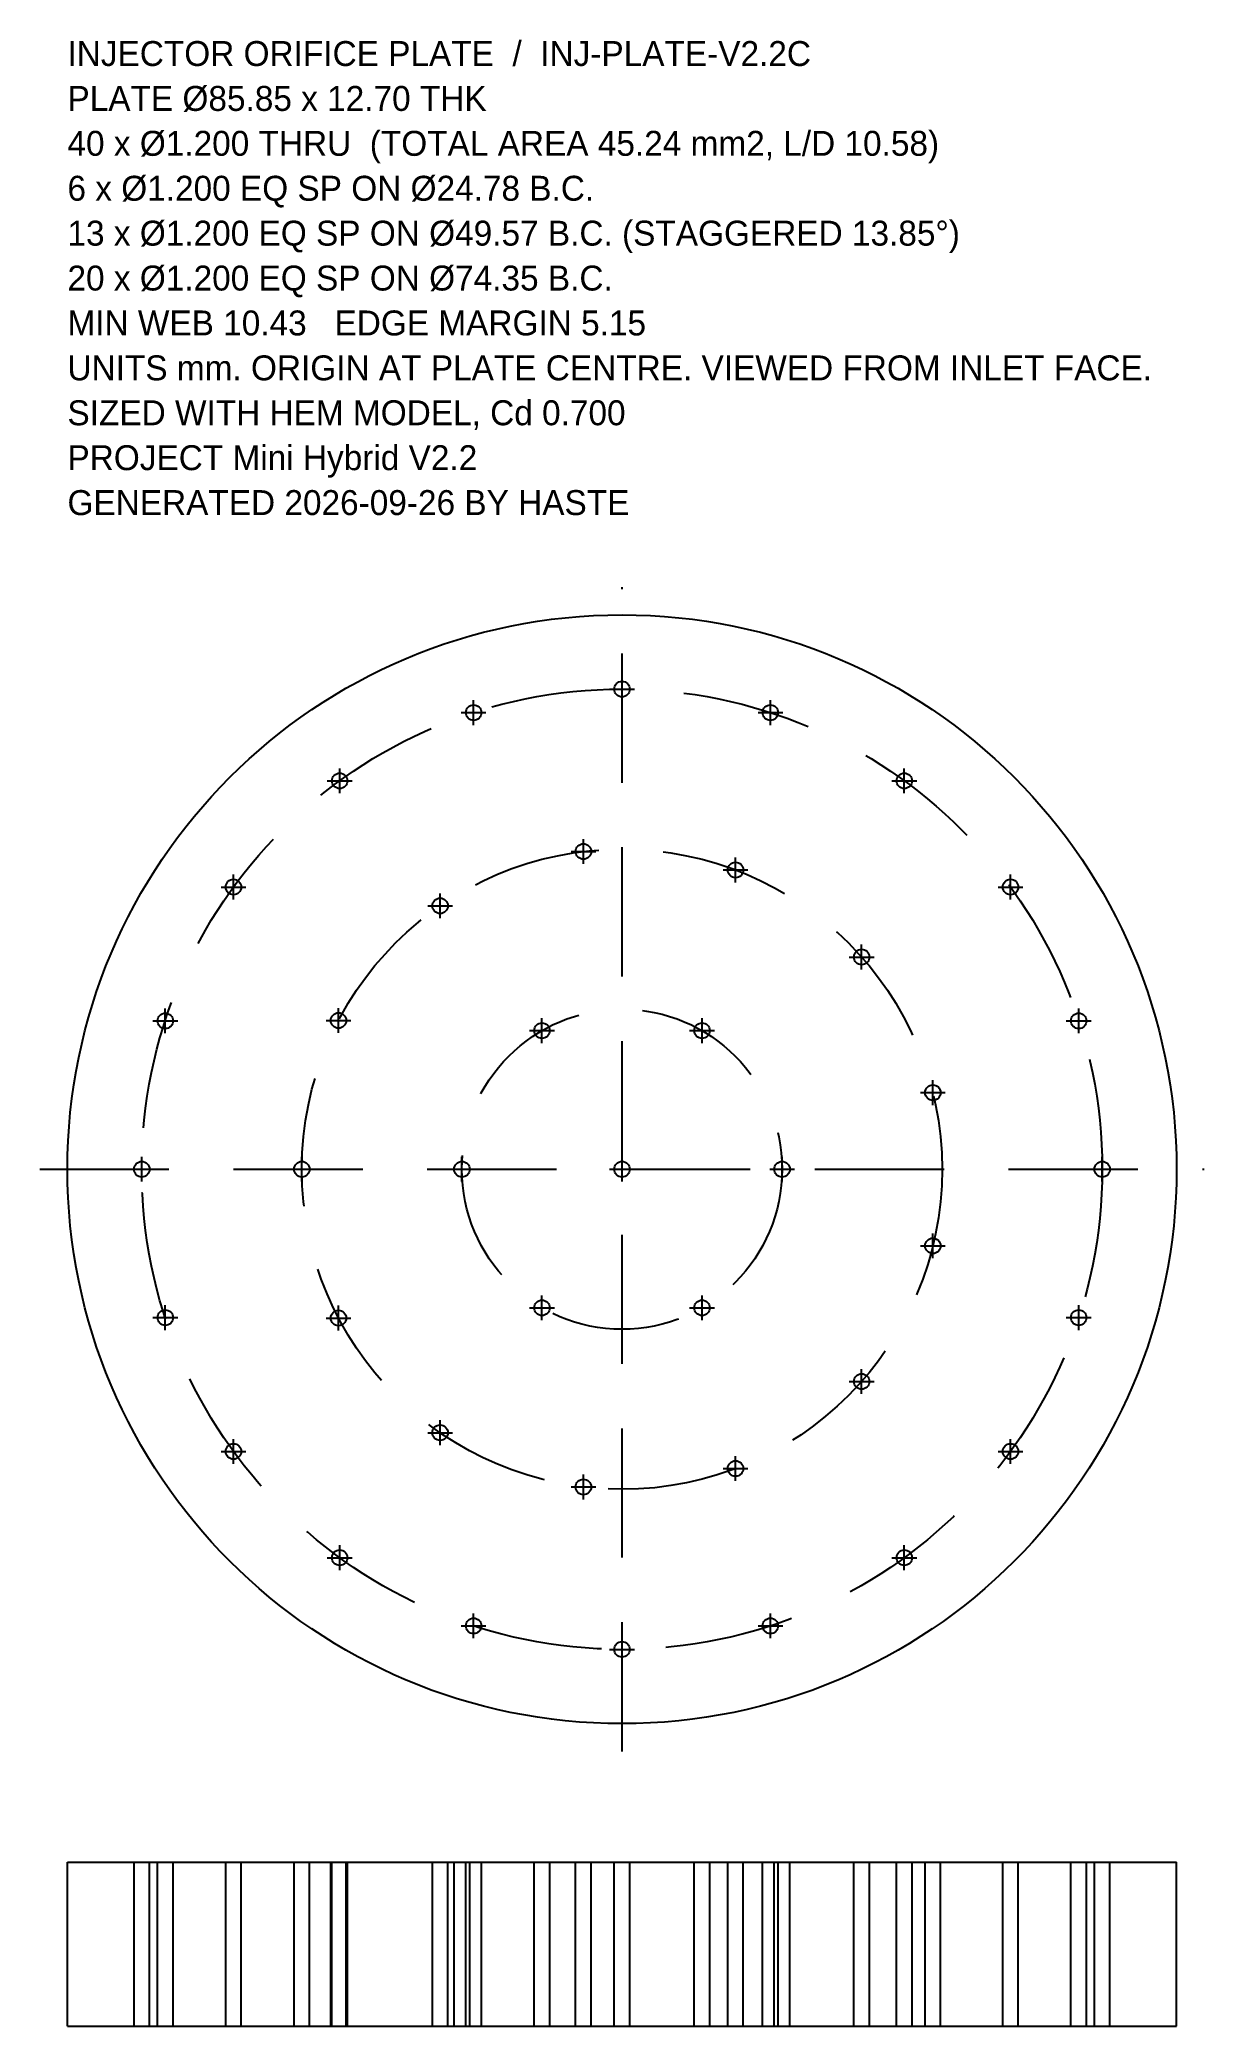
# Model space of a CAD drawing. Header units: millimetres. Extents: x -45 to 45, y -66 to 87.
import ezdxf

# ---------------------------------------------------------------- set-up
doc = ezdxf.new("R2010")
doc.units = ezdxf.units.MM
doc.linetypes.add('DASHED', pattern=[15, 10, -5])
for name, color, linetype in [('ANNOTATION', 3, 'CONTINUOUS'), ('CENTRELINES', 4, 'DASHED'), ('HOLE_CENTRES', 1, 'CONTINUOUS'), ('HOLES', 1, 'CONTINUOUS'), ('PLATE_OUTLINE', 7, 'CONTINUOUS'), ('SECTION', 8, 'CONTINUOUS')]:
    doc.layers.add(name, color=color, linetype=linetype)

msp = doc.modelspace()

# ---------------------------------------------------------------- linework, layer by layer
at = {"layer": 'CENTRELINES'}
for p, q in [((0, -45.0723), (0, 45.0723)), ((-0.96, 37.17488), (0.96, 37.17488)), ((0, 36.21488), (0, 38.13488)), ((-11.48767, 34.395412), (-11.48767, 36.315412)), ((11.48767, 34.395412), (11.48767, 36.315412)), ((-12.44767, 35.355412), (-10.52767, 35.355412)), ((10.52767, 35.355412), (12.44767, 35.355412)), ((-21.850846, 29.11511), (-21.850846, 31.03511)), ((21.850846, 29.11511), (21.850846, 31.03511)), ((-22.810846, 30.07511), (-20.890846, 30.07511)), ((20.890846, 30.07511), (22.810846, 30.07511)), ((-2.987291, 23.642556), (-2.987291, 25.562556)), ((-3.947291, 24.602556), (-2.027291, 24.602556)), ((7.828263, 23.172744), (9.748263, 23.172744)), ((8.788263, 22.212744), (8.788263, 24.132744)), ((-31.03511, 21.850846), (-29.11511, 21.850846)), ((-30.07511, 20.890846), (-30.07511, 22.810846)), ((29.11511, 21.850846), (31.03511, 21.850846)), ((30.07511, 20.890846), (30.07511, 22.810846)), ((-15.038493, 20.396218), (-13.118493, 20.396218)), ((-14.078493, 19.436218), (-14.078493, 21.356218)), ((18.550531, 15.474337), (18.550531, 17.394337)), ((17.590531, 16.434337), (19.510531, 16.434337)), ((-35.355412, 10.52767), (-35.355412, 12.44767)), ((-21.944481, 10.557352), (-21.944481, 12.477352)), ((35.355412, 10.52767), (35.355412, 12.44767)), ((-36.315412, 11.48767), (-34.395412, 11.48767)), ((-22.904481, 11.517352), (-20.984481, 11.517352)), ((-6.195813, 9.771463), (-6.195813, 11.691463)), ((6.195813, 9.771463), (6.195813, 11.691463)), ((34.395412, 11.48767), (36.315412, 11.48767)), ((-7.155813, 10.731463), (-5.235813, 10.731463)), ((5.235813, 10.731463), (7.155813, 10.731463)), ((24.063097, 4.971021), (24.063097, 6.891021)), ((23.103097, 5.931021), (25.023097, 5.931021)), ((-45.0723, 0), (45.0723, 0)), ((-38.13488, 0), (-36.21488, 0)), ((-37.17488, -0.96), (-37.17488, 0.96)), ((-25.743253, 0), (-23.823253, 0)), ((-24.783253, -0.96), (-24.783253, 0.96)), ((-13.351627, 0), (-11.431627, 0)), ((-12.391627, -0.96), (-12.391627, 0.96)), ((-0.96, 0), (0.96, 0)), ((0, -0.96), (0, 0.96)), ((11.431627, 0), (13.351627, 0)), ((12.391627, -0.96), (12.391627, 0.96)), ((36.21488, 0), (38.13488, 0)), ((37.17488, -0.96), (37.17488, 0.96)), ((23.103097, -5.931021), (25.023097, -5.931021)), ((24.063097, -6.891021), (24.063097, -4.971021)), ((-35.355412, -12.44767), (-35.355412, -10.52767)), ((-21.944481, -12.477352), (-21.944481, -10.557352)), ((-7.155813, -10.731463), (-5.235813, -10.731463)), ((-6.195813, -11.691463), (-6.195813, -9.771463)), ((5.235813, -10.731463), (7.155813, -10.731463)), ((6.195813, -11.691463), (6.195813, -9.771463)), ((35.355412, -12.44767), (35.355412, -10.52767)), ((-36.315412, -11.48767), (-34.395412, -11.48767)), ((-22.904481, -11.517352), (-20.984481, -11.517352)), ((34.395412, -11.48767), (36.315412, -11.48767)), ((17.590531, -16.434337), (19.510531, -16.434337)), ((18.550531, -17.394337), (18.550531, -15.474337)), ((-14.078493, -21.356218), (-14.078493, -19.436218)), ((-30.07511, -22.810846), (-30.07511, -20.890846)), ((-15.038493, -20.396218), (-13.118493, -20.396218)), ((30.07511, -22.810846), (30.07511, -20.890846)), ((-31.03511, -21.850846), (-29.11511, -21.850846)), ((8.788263, -24.132744), (8.788263, -22.212744)), ((29.11511, -21.850846), (31.03511, -21.850846)), ((-3.947291, -24.602556), (-2.027291, -24.602556)), ((-2.987291, -25.562556), (-2.987291, -23.642556)), ((7.828263, -23.172744), (9.748263, -23.172744)), ((-21.850846, -31.03511), (-21.850846, -29.11511)), ((21.850846, -31.03511), (21.850846, -29.11511)), ((-22.810846, -30.07511), (-20.890846, -30.07511)), ((20.890846, -30.07511), (22.810846, -30.07511)), ((-12.44767, -35.355412), (-10.52767, -35.355412)), ((-11.48767, -36.315412), (-11.48767, -34.395412)), ((10.52767, -35.355412), (12.44767, -35.355412)), ((11.48767, -36.315412), (11.48767, -34.395412)), ((0, -38.13488), (0, -36.21488)), ((-0.96, -37.17488), (0.96, -37.17488))]:
    msp.add_line(p, q, dxfattribs=at)
for radius in [37.17488, 24.783253, 12.391627]:
    msp.add_circle((0, 0), radius, dxfattribs=at)
at = {"layer": 'HOLE_CENTRES'}
for p in [(0, 37.17488), (-11.48767, 35.355412), (11.48767, 35.355412), (-21.850846, 30.07511), (21.850846, 30.07511), (-2.987291, 24.602556), (8.788263, 23.172744), (-30.07511, 21.850846), (30.07511, 21.850846), (-14.078493, 20.396218), (18.550531, 16.434337), (-35.355412, 11.48767), (-21.944481, 11.517352), (35.355412, 11.48767), (-6.195813, 10.731463), (6.195813, 10.731463), (24.063097, 5.931021), (-37.17488, 0), (-24.783253, 0), (-12.391627, 0), (0, 0), (12.391627, 0), (37.17488, 0), (24.063097, -5.931021), (-6.195813, -10.731463), (6.195813, -10.731463), (-35.355412, -11.48767), (-21.944481, -11.517352), (35.355412, -11.48767), (18.550531, -16.434337), (-14.078493, -20.396218), (-30.07511, -21.850846), (30.07511, -21.850846), (-2.987291, -24.602556), (8.788263, -23.172744), (-21.850846, -30.07511), (21.850846, -30.07511), (-11.48767, -35.355412), (11.48767, -35.355412), (0, -37.17488)]:
    msp.add_point(p, dxfattribs=at)
at = {"layer": 'HOLES'}
for centre in [(0, 37.17488), (-11.48767, 35.355412), (11.48767, 35.355412), (-21.850846, 30.07511), (21.850846, 30.07511), (-2.987291, 24.602556), (8.788263, 23.172744), (-30.07511, 21.850846), (30.07511, 21.850846), (-14.078493, 20.396218), (18.550531, 16.434337), (-35.355412, 11.48767), (-21.944481, 11.517352), (-6.195813, 10.731463), (6.195813, 10.731463), (35.355412, 11.48767), (24.063097, 5.931021), (-37.17488, 0), (-24.783253, 0), (-12.391627, 0), (0, 0), (12.391627, 0), (37.17488, 0), (24.063097, -5.931021), (-6.195813, -10.731463), (6.195813, -10.731463), (-35.355412, -11.48767), (-21.944481, -11.517352), (35.355412, -11.48767), (18.550531, -16.434337), (-14.078493, -20.396218), (-30.07511, -21.850846), (30.07511, -21.850846), (8.788263, -23.172744), (-2.987291, -24.602556), (-21.850846, -30.07511), (21.850846, -30.07511), (-11.48767, -35.355412), (11.48767, -35.355412), (0, -37.17488)]:
    msp.add_circle(centre, 0.6, dxfattribs=at)
at = {"layer": 'PLATE_OUTLINE'}
msp.add_circle((0, 0), 42.926, dxfattribs=at)
at = {"layer": 'SECTION'}
for p, q in [((-42.926, -53.6575), (42.926, -53.6575)), ((-42.926, -66.3575), (-42.926, -53.6575)), ((-37.77488, -66.3575), (-37.77488, -53.6575)), ((-36.57488, -66.3575), (-36.57488, -53.6575)), ((-35.955412, -66.3575), (-35.955412, -53.6575)), ((-35.955412, -66.3575), (-35.955412, -53.6575)), ((-34.755412, -66.3575), (-34.755412, -53.6575)), ((-34.755412, -66.3575), (-34.755412, -53.6575)), ((-30.67511, -66.3575), (-30.67511, -53.6575)), ((-30.67511, -66.3575), (-30.67511, -53.6575)), ((-29.47511, -66.3575), (-29.47511, -53.6575)), ((-29.47511, -66.3575), (-29.47511, -53.6575)), ((-25.383253, -66.3575), (-25.383253, -53.6575)), ((-24.183253, -66.3575), (-24.183253, -53.6575)), ((-22.544481, -66.3575), (-22.544481, -53.6575)), ((-22.544481, -66.3575), (-22.544481, -53.6575)), ((-22.450846, -66.3575), (-22.450846, -53.6575)), ((-22.450846, -66.3575), (-22.450846, -53.6575)), ((-21.344481, -66.3575), (-21.344481, -53.6575)), ((-21.344481, -66.3575), (-21.344481, -53.6575)), ((-21.250846, -66.3575), (-21.250846, -53.6575)), ((-21.250846, -66.3575), (-21.250846, -53.6575)), ((-14.678493, -66.3575), (-14.678493, -53.6575)), ((-14.678493, -66.3575), (-14.678493, -53.6575)), ((-13.478493, -66.3575), (-13.478493, -53.6575)), ((-13.478493, -66.3575), (-13.478493, -53.6575)), ((-12.991627, -66.3575), (-12.991627, -53.6575)), ((-12.08767, -66.3575), (-12.08767, -53.6575)), ((-12.08767, -66.3575), (-12.08767, -53.6575)), ((-11.791627, -66.3575), (-11.791627, -53.6575)), ((-10.88767, -66.3575), (-10.88767, -53.6575)), ((-10.88767, -66.3575), (-10.88767, -53.6575)), ((-6.795813, -66.3575), (-6.795813, -53.6575)), ((-6.795813, -66.3575), (-6.795813, -53.6575)), ((-5.595813, -66.3575), (-5.595813, -53.6575)), ((-5.595813, -66.3575), (-5.595813, -53.6575)), ((-3.587291, -66.3575), (-3.587291, -53.6575)), ((-3.587291, -66.3575), (-3.587291, -53.6575)), ((-2.387291, -66.3575), (-2.387291, -53.6575)), ((-2.387291, -66.3575), (-2.387291, -53.6575)), ((-0.6, -66.3575), (-0.6, -53.6575)), ((-0.6, -66.3575), (-0.6, -53.6575)), ((-0.6, -66.3575), (-0.6, -53.6575)), ((0.6, -66.3575), (0.6, -53.6575)), ((0.6, -66.3575), (0.6, -53.6575)), ((0.6, -66.3575), (0.6, -53.6575)), ((5.595813, -66.3575), (5.595813, -53.6575)), ((5.595813, -66.3575), (5.595813, -53.6575)), ((6.795813, -66.3575), (6.795813, -53.6575)), ((6.795813, -66.3575), (6.795813, -53.6575)), ((8.188263, -66.3575), (8.188263, -53.6575)), ((8.188263, -66.3575), (8.188263, -53.6575)), ((9.388263, -66.3575), (9.388263, -53.6575)), ((9.388263, -66.3575), (9.388263, -53.6575)), ((10.88767, -66.3575), (10.88767, -53.6575)), ((10.88767, -66.3575), (10.88767, -53.6575)), ((11.791627, -66.3575), (11.791627, -53.6575)), ((12.08767, -66.3575), (12.08767, -53.6575)), ((12.08767, -66.3575), (12.08767, -53.6575)), ((12.991627, -66.3575), (12.991627, -53.6575)), ((17.950531, -66.3575), (17.950531, -53.6575)), ((17.950531, -66.3575), (17.950531, -53.6575)), ((19.150531, -66.3575), (19.150531, -53.6575)), ((19.150531, -66.3575), (19.150531, -53.6575)), ((21.250846, -66.3575), (21.250846, -53.6575)), ((21.250846, -66.3575), (21.250846, -53.6575)), ((22.450846, -66.3575), (22.450846, -53.6575)), ((22.450846, -66.3575), (22.450846, -53.6575)), ((23.463097, -66.3575), (23.463097, -53.6575)), ((23.463097, -66.3575), (23.463097, -53.6575)), ((24.663097, -66.3575), (24.663097, -53.6575)), ((24.663097, -66.3575), (24.663097, -53.6575)), ((29.47511, -66.3575), (29.47511, -53.6575)), ((29.47511, -66.3575), (29.47511, -53.6575)), ((30.67511, -66.3575), (30.67511, -53.6575)), ((30.67511, -66.3575), (30.67511, -53.6575)), ((34.755412, -66.3575), (34.755412, -53.6575)), ((34.755412, -66.3575), (34.755412, -53.6575)), ((35.955412, -66.3575), (35.955412, -53.6575)), ((35.955412, -66.3575), (35.955412, -53.6575)), ((36.57488, -66.3575), (36.57488, -53.6575)), ((37.77488, -66.3575), (37.77488, -53.6575)), ((42.926, -66.3575), (42.926, -53.6575)), ((-42.926, -66.3575), (42.926, -66.3575))]:
    msp.add_line(p, q, dxfattribs=at)

# ---------------------------------------------------------------- texts
at = {"layer": 'ANNOTATION'}
for s, p in [('INJECTOR ORIFICE PLATE  /  INJ-PLATE-V2.2C', (-42.926, 85.42274)), ('PLATE %%c85.85 x 12.70 THK', (-42.926, 81.945734)), ('40 x %%c1.200 THRU  (TOTAL AREA 45.24 mm2, L/D 10.58)', (-42.926, 78.468728)), ('6 x %%c1.200 EQ SP ON %%c24.78 B.C.', (-42.926, 74.991722)), ('13 x %%c1.200 EQ SP ON %%c49.57 B.C. (STAGGERED 13.85%%d)', (-42.926, 71.514716)), ('20 x %%c1.200 EQ SP ON %%c74.35 B.C.', (-42.926, 68.03771)), ('MIN WEB 10.43   EDGE MARGIN 5.15', (-42.926, 64.560704)), ('UNITS mm. ORIGIN AT PLATE CENTRE. VIEWED FROM INLET FACE.', (-42.926, 61.083698)), ('SIZED WITH HEM MODEL, Cd 0.700', (-42.926, 57.606692)), ('PROJECT Mini Hybrid V2.2', (-42.926, 54.129686)), ('GENERATED 2026-09-26 BY HASTE', (-42.926, 50.65268))]:
    msp.add_text(s, height=1.93167, dxfattribs=at).set_placement(p)

doc.saveas('drawing.dxf')
